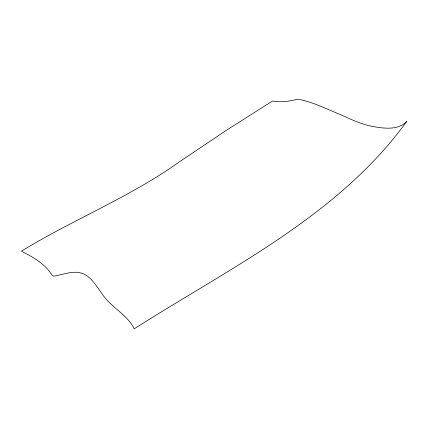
<?xml version="1.0" encoding="UTF-8"?>
<svg xmlns="http://www.w3.org/2000/svg" width="428" height="428" viewBox="0 0 428 428"><rect width="100%" height="100%" fill="white"/><g stroke="black" fill="none" stroke-linecap="round" stroke-linejoin="round"><path stroke-width="0.64" d="M406.6 121.579C338.083 216.028 230.029 267.687 134.221 328.854C126.822 313.863 110.087 306.978 101.457 292.875C96.3 285.963 91.726 277.702 83.588 273.893C73.777 269.742 63.515 274.664 53.762 276.178L52.109 275.306C45.218 263.766 32.977 257.153 21.4 251.188C72.985 219.553 129.861 197.206 179.262 161.939L225.743 130.717L272.486 101.04C281.003 102.581 289.515 101.361 297.669 99.146C313.189 101.95 327.468 109.461 342.047 115.266C352.255 120.075 362.671 124.746 373.863 126.688C384.692 128.534 398.179 130.267 406.6 121.579"/></g></svg>
